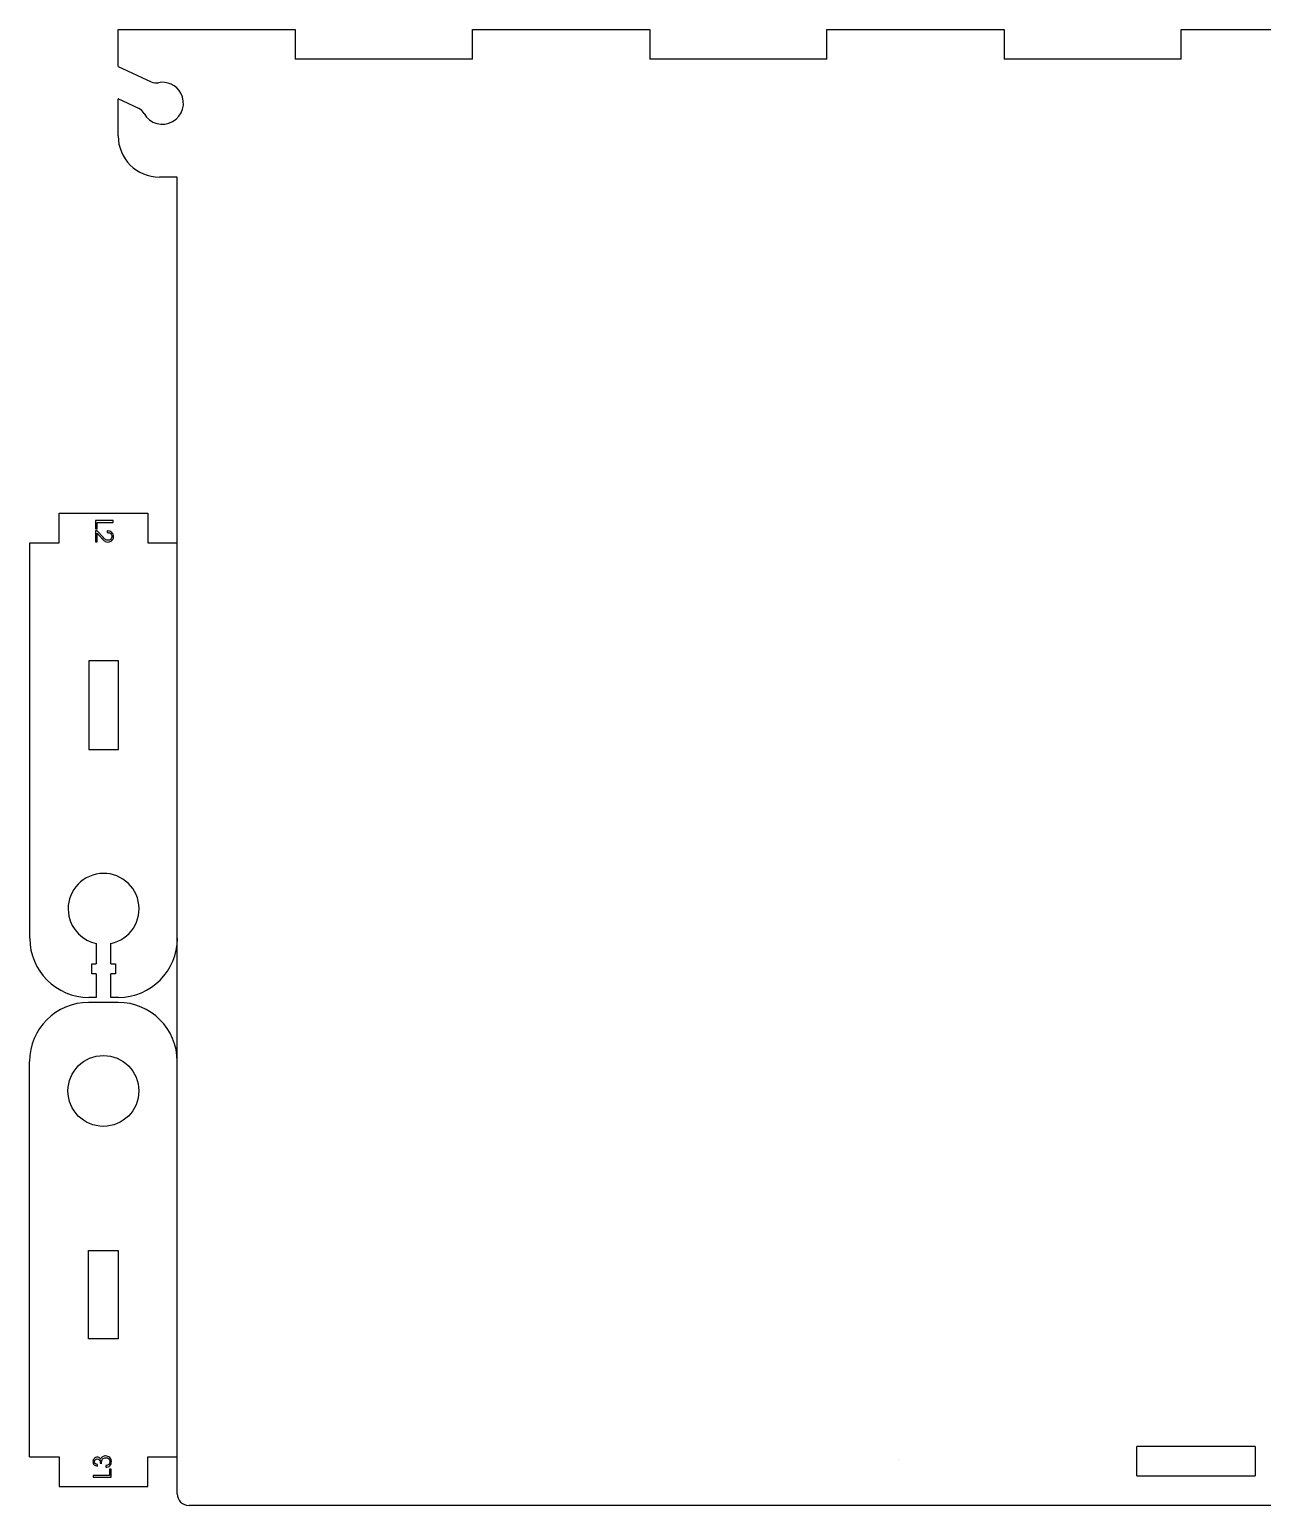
# Model space of a CAD drawing. Extents: x -455 to 382, y -289 to 302.
# Drawn here: x -445.2 to -236.5, y 52.4 to 302.4 of the extents above; entities that cross this region are included whole.
import ezdxf

# ---------------------------------------------------------------- set-up
doc = ezdxf.new("R2010")
doc.units = 0
doc.header["$MEASUREMENT"] = 0
doc.layers.add('EBENE_2', color=7, linetype='CONTINUOUS')

msp = doc.modelspace()

# ---------------------------------------------------------------- linework, layer by layer
at = {"layer": 'EBENE_2', "color": 1}
for points in [[(-430.2384, 302.425), (-430.2384, 302.425), (-400.2402, 302.425), (-400.2402, 302.425)], [(-430.2384, 296.1812), (-430.2384, 296.1812), (-430.2384, 302.425), (-430.2384, 302.425)], [(-400.2402, 302.425), (-400.2402, 302.425), (-400.2402, 297.4252), (-400.2402, 297.4252)], [(-370.2418, 302.425), (-370.2418, 302.425), (-340.2435, 302.425), (-340.2435, 302.425)], [(-370.2418, 297.4252), (-370.2418, 297.4252), (-370.2418, 302.425), (-370.2418, 302.425)], [(-340.2435, 302.425), (-340.2435, 302.425), (-340.2435, 297.4252), (-340.2435, 297.4252)], [(-310.2453, 302.425), (-310.2453, 302.425), (-280.2469, 302.425), (-280.2469, 302.425)], [(-310.2453, 297.4252), (-310.2453, 297.4252), (-310.2453, 302.425), (-310.2453, 302.425)], [(-280.2469, 302.425), (-280.2469, 302.425), (-280.2469, 297.4252), (-280.2469, 297.4252)], [(-250.2486, 302.425), (-250.2486, 302.425), (-220.2504, 302.425), (-220.2504, 302.425)], [(-250.2486, 297.4252), (-250.2486, 297.4252), (-250.2486, 302.425), (-250.2486, 302.425)], [(-430.2384, 296.1812), (-430.2384, 296.1812), (-424.6263, 293.5639), (-424.6263, 293.5639)], [(-370.2418, 297.4252), (-370.2418, 297.4252), (-400.2402, 297.4252), (-400.2402, 297.4252)], [(-310.2453, 297.4252), (-310.2453, 297.4252), (-340.2435, 297.4252), (-340.2435, 297.4252)], [(-250.2486, 297.4252), (-250.2486, 297.4252), (-280.2469, 297.4252), (-280.2469, 297.4252)], [(-424.6263, 293.5639), (-424.3126, 293.3948), (-423.7513, 293.3248), (-423.4056, 293.4123)], [(-426.7394, 289.0329), (-426.7394, 289.0329), (-430.2384, 290.6645), (-430.2384, 290.6645)], [(-430.2384, 284.4261), (-430.2384, 284.4261), (-430.2384, 290.6645), (-430.2384, 290.6645)], [(-425.8383, 288.1951), (-425.9937, 288.5162), (-426.408, 288.9013), (-426.7392, 289.0329)], [(-420.239, 277.4264), (-420.239, 277.4264), (-423.2388, 277.4264), (-423.2388, 277.4264)], [(-420.239, 54.439), (-420.239, 54.439), (-420.239, 277.4264), (-420.239, 277.4264)], [(-440.1988, 215.4979), (-440.1988, 215.4979), (-440.1988, 220.4974), (-440.1988, 220.4974)], [(-440.1988, 220.4974), (-440.1988, 220.4974), (-425.1995, 220.4974), (-425.1995, 220.4974)], [(-425.1995, 220.4974), (-425.1995, 220.4974), (-425.1995, 215.4979), (-425.1995, 215.4979)], [(-445.1983, 215.4979), (-445.1983, 215.4979), (-440.1988, 215.4979), (-440.1988, 215.4979)], [(-445.1983, 148.502), (-445.1983, 148.502), (-445.1983, 215.4979), (-445.1983, 215.4979)], [(-425.1995, 215.4979), (-425.1995, 215.4979), (-420.1996, 215.4979), (-420.1996, 215.4979)], [(-435.1992, 195.4991), (-435.1992, 195.4991), (-435.1992, 180.4998), (-435.1992, 180.4998)], [(-430.1994, 195.4991), (-430.1994, 195.4991), (-435.1992, 195.4991), (-435.1992, 195.4991)], [(-430.1994, 180.4998), (-430.1994, 180.4998), (-430.1994, 195.4991), (-430.1994, 195.4991)], [(-435.1992, 180.4998), (-435.1992, 180.4998), (-430.1994, 180.4998), (-430.1994, 180.4998)], [(-433.949, 147.6338), (-433.949, 147.6338), (-433.949, 144.2025), (-433.949, 144.2025)], [(-431.4493, 144.2025), (-431.4493, 144.2025), (-431.4493, 147.6338), (-431.4493, 147.6338)], [(-434.699, 142.502), (-434.699, 142.502), (-434.699, 144.2025), (-434.699, 144.2025)], [(-434.699, 144.2025), (-434.699, 144.2025), (-433.949, 144.2025), (-433.949, 144.2025)], [(-433.949, 142.502), (-433.949, 142.502), (-434.699, 142.502), (-434.699, 142.502)], [(-433.949, 142.502), (-433.949, 142.502), (-433.949, 138.5022), (-433.949, 138.5022)], [(-431.4493, 144.2025), (-431.4493, 144.2025), (-430.6993, 144.2025), (-430.6993, 144.2025)], [(-431.4493, 138.5022), (-431.4493, 138.5022), (-431.4493, 142.502), (-431.4493, 142.502)], [(-430.6993, 142.502), (-430.6993, 142.502), (-431.4493, 142.502), (-431.4493, 142.502)], [(-430.6993, 144.2025), (-430.6993, 144.2025), (-430.6993, 142.502), (-430.6993, 142.502)], [(-435.2367, 137.6478), (-440.7588, 137.6478), (-445.236, 133.1713), (-445.236, 127.6481)], [(-430.2368, 137.6478), (-430.2368, 137.6478), (-435.2367, 137.6478), (-435.2367, 137.6478)], [(-433.949, 138.5022), (-433.949, 138.5022), (-435.1992, 138.5022), (-435.1992, 138.5022)], [(-430.1994, 138.5022), (-430.1994, 138.5022), (-431.4493, 138.5022), (-431.4493, 138.5022)], [(-445.2409, 60.652), (-445.2409, 60.652), (-445.2409, 127.6481), (-445.2409, 127.6481)], [(-435.2367, 95.65), (-435.2367, 95.65), (-430.2368, 95.65), (-430.2368, 95.65)], [(-435.2367, 80.6507), (-435.2367, 80.6507), (-435.2367, 95.65), (-435.2367, 95.65)], [(-430.2368, 95.65), (-430.2368, 95.65), (-430.2368, 80.6507), (-430.2368, 80.6507)], [(-430.2368, 80.6507), (-430.2368, 80.6507), (-435.2367, 80.6507), (-435.2367, 80.6507)], [(-445.236, 60.652), (-445.236, 60.652), (-440.2362, 60.652), (-440.2362, 60.652)], [(-440.2362, 60.652), (-440.2362, 60.652), (-440.2362, 55.6526), (-440.2362, 55.6526)], [(-425.2369, 55.6526), (-425.2369, 55.6526), (-425.2369, 60.652), (-425.2369, 60.652)], [(-425.2369, 60.652), (-425.2369, 60.652), (-420.237, 60.652), (-420.237, 60.652)], [(-298.0565, 60.2161), (-298.0565, 60.2161), (-298.0565, 60.2161), (-298.0565, 60.2161)], [(-237.7492, 62.4385), (-237.7492, 62.4385), (-257.7482, 62.4385), (-257.7482, 62.4385)], [(-257.7482, 57.4386), (-257.7482, 57.4386), (-257.7482, 62.4385), (-257.7482, 62.4385)], [(-237.7492, 62.4385), (-237.7492, 62.4385), (-237.7492, 57.4386), (-237.7492, 57.4386)], [(-440.2362, 55.6526), (-440.2362, 55.6526), (-425.2369, 55.6526), (-425.2369, 55.6526)], [(-257.7482, 57.4386), (-257.7482, 57.4386), (-237.7492, 57.4386), (-237.7492, 57.4386)], [(-220.2504, 52.4391), (-220.2504, 52.4391), (-418.2391, 52.4391), (-418.2391, 52.4391)]]:
    msp.add_open_spline(points, degree=3, dxfattribs=at)
for points, knots in [([(-425.8383, 288.1951), (-424.8826, 286.4835), (-422.7202, 285.8703), (-421.0085, 286.8263), (-421.0085, 286.8263), (-419.2966, 287.782), (-418.6837, 289.9445), (-419.6394, 291.656), (-419.6394, 291.656), (-420.307, 292.9555), (-421.981, 293.7362), (-423.4056, 293.4123)], [0, 0, 0, 0, 0.33333333, 0.33333333, 0.33333333, 0.33333333, 0.66666667, 0.66666667, 0.66666667, 0.66666667, 1, 1, 1, 1]), ([(-430.2384, 284.4261), (-430.2384, 280.56), (-427.1046, 277.4264), (-423.2388, 277.4264), (-423.2388, 277.4264), (-423.2388, 277.4264), (-423.2388, 277.4264), (-423.2388, 277.4264)], [0, 0, 0, 0, 0.5, 0.5, 0.5, 0.5, 1, 1, 1, 1]), ([(-431.4493, 147.6338), (-428.2081, 148.3242), (-426.1407, 151.5109), (-426.8308, 154.7514), (-426.8308, 154.7514), (-427.5212, 157.9925), (-430.7079, 160.0603), (-433.949, 159.3699), (-433.949, 159.3699), (-437.1902, 158.6795), (-439.2576, 155.4927), (-438.5672, 152.2516), (-438.5672, 152.2516), (-438.1972, 150.0591), (-436.1415, 148.0038), (-433.949, 147.6338)], [0, 0, 0, 0, 0.25, 0.25, 0.25, 0.25, 0.5, 0.5, 0.5, 0.5, 0.75, 0.75, 0.75, 0.75, 1, 1, 1, 1]), ([(-445.1983, 148.502), (-445.1983, 142.9795), (-440.7214, 138.5022), (-435.1989, 138.5022), (-435.1989, 138.5022), (-435.1989, 138.5022), (-435.1989, 138.5022), (-435.1989, 138.5022)], [0, 0, 0, 0, 0.5, 0.5, 0.5, 0.5, 1, 1, 1, 1]), ([(-430.1994, 138.5022), (-424.6769, 138.5022), (-420.1996, 142.9788), (-420.1996, 148.502), (-420.1996, 148.502), (-420.1996, 148.502), (-420.1996, 148.502), (-420.1996, 148.502)], [0, 0, 0, 0, 0.5, 0.5, 0.5, 0.5, 1, 1, 1, 1]), ([(-420.237, 127.6481), (-420.237, 133.1706), (-424.7139, 137.6478), (-430.2364, 137.6478), (-430.2364, 137.6478), (-430.2364, 137.6478), (-430.2364, 137.6478), (-430.2364, 137.6478)], [0, 0, 0, 0, 0.5, 0.5, 0.5, 0.5, 1, 1, 1, 1]), ([(-432.7365, 116.6486), (-429.4227, 116.6486), (-426.7366, 119.3351), (-426.7366, 122.6486), (-426.7366, 122.6486), (-426.7366, 125.962), (-429.4227, 128.6478), (-432.7365, 128.6478), (-432.7365, 128.6478), (-436.0504, 128.6478), (-438.7365, 125.962), (-438.7365, 122.6486), (-438.7365, 122.6486), (-438.7365, 119.3351), (-436.05, 116.6486), (-432.7365, 116.6486), (-432.7365, 116.6486), (-432.7365, 116.6486), (-432.7365, 116.6486), (-432.7365, 116.6486), (-432.7365, 116.6486), (-432.7365, 116.6486), (-432.7365, 116.6486), (-432.7365, 116.6486)], [0, 0, 0, 0, 0.16666667, 0.16666667, 0.16666667, 0.16666667, 0.33333333, 0.33333333, 0.33333333, 0.33333333, 0.5, 0.5, 0.5, 0.5, 0.66666667, 0.66666667, 0.66666667, 0.66666667, 0.83333333, 0.83333333, 0.83333333, 0.83333333, 1, 1, 1, 1]), ([(-420.239, 54.439), (-420.239, 53.3345), (-419.3436, 52.4391), (-418.2391, 52.4391), (-418.2391, 52.4391), (-418.2391, 52.4391), (-418.2391, 52.4391), (-418.2391, 52.4391)], [0, 0, 0, 0, 0.5, 0.5, 0.5, 0.5, 1, 1, 1, 1])]:
    msp.add_open_spline(points, degree=3, knots=knots, dxfattribs=at)
at = {"layer": 'EBENE_2'}
for points, knots in [([(-434.0947, 217.8834), (-434.0947, 217.8834), (-434.0947, 219.2395), (-434.0947, 219.2395), (-434.0947, 219.2395), (-434.0947, 219.2395), (-431.0848, 219.2395), (-431.0848, 219.2395), (-431.0848, 219.2395), (-431.0848, 219.2395), (-431.0848, 218.9418), (-431.0848, 218.9418), (-431.0848, 218.9418), (-431.0848, 218.9418), (-433.8033, 218.9418), (-433.8033, 218.9418), (-433.8033, 218.9418), (-433.8033, 218.9418), (-433.8033, 217.8834), (-433.8033, 217.8834), (-433.8033, 217.8834), (-433.8033, 217.8834), (-434.0947, 217.8834), (-434.0947, 217.8834)], [0, 0, 0, 0, 0.16666667, 0.16666667, 0.16666667, 0.16666667, 0.33333333, 0.33333333, 0.33333333, 0.33333333, 0.5, 0.5, 0.5, 0.5, 0.66666667, 0.66666667, 0.66666667, 0.66666667, 0.83333333, 0.83333333, 0.83333333, 0.83333333, 1, 1, 1, 1]), ([(-434.0947, 215.6328), (-434.0947, 215.6328), (-434.0947, 217.4989), (-434.0947, 217.4989), (-434.0947, 217.4989), (-434.0947, 217.4989), (-433.8033, 217.4989), (-433.8033, 217.4989), (-433.8033, 217.4989), (-433.8033, 217.4989), (-432.7908, 216.4321), (-432.7908, 216.4321), (-432.7908, 216.4321), (-432.5912, 216.2212), (-432.4331, 216.0822), (-432.3174, 216.0138), (-432.3174, 216.0138), (-432.2017, 215.9453), (-432.0818, 215.9114), (-431.9576, 215.9114), (-431.9576, 215.9114), (-431.7692, 215.9114), (-431.6112, 215.9728), (-431.4835, 216.0963), (-431.4835, 216.0963), (-431.3558, 216.2198), (-431.2923, 216.3764), (-431.2923, 216.5669), (-431.2923, 216.5669), (-431.2923, 216.7623), (-431.3572, 216.919), (-431.4877, 217.0361), (-431.4877, 217.0361), (-431.6182, 217.1532), (-431.7911, 217.2118), (-432.0077, 217.2118), (-432.0077, 217.2118), (-432.0183, 217.2118), (-432.0331, 217.2111), (-432.0507, 217.2097), (-432.0507, 217.2097), (-432.0691, 217.2082), (-432.0825, 217.2075), (-432.0923, 217.2075), (-432.0923, 217.2075), (-432.0923, 217.2075), (-432.0923, 217.4989), (-432.0923, 217.4989), (-432.0923, 217.4989), (-432.0923, 217.4989), (-432.0472, 217.4989), (-432.0472, 217.4989), (-432.0472, 217.4989), (-431.7438, 217.4989), (-431.4969, 217.41), (-431.3064, 217.2315), (-431.3064, 217.2315), (-431.1166, 217.053), (-431.0213, 216.823), (-431.0213, 216.5422), (-431.0213, 216.5422), (-431.0213, 216.2868), (-431.113, 216.0702), (-431.2972, 215.8917), (-431.2972, 215.8917), (-431.4813, 215.7132), (-431.7085, 215.6243), (-431.978, 215.6243), (-431.978, 215.6243), (-432.134, 215.6243), (-432.2836, 215.6617), (-432.4261, 215.7372), (-432.4261, 215.7372), (-432.5686, 215.812), (-432.7153, 215.9305), (-432.867, 216.0935), (-432.867, 216.0935), (-432.867, 216.0935), (-433.8033, 217.1081), (-433.8033, 217.1081), (-433.8033, 217.1081), (-433.8033, 217.1081), (-433.8033, 215.6328), (-433.8033, 215.6328), (-433.8033, 215.6328), (-433.8033, 215.6328), (-434.0947, 215.6328), (-434.0947, 215.6328)], [0, 0, 0, 0, 0.04545455, 0.04545455, 0.04545455, 0.04545455, 0.09090909, 0.09090909, 0.09090909, 0.09090909, 0.13636364, 0.13636364, 0.13636364, 0.13636364, 0.18181818, 0.18181818, 0.18181818, 0.18181818, 0.22727273, 0.22727273, 0.22727273, 0.22727273, 0.27272727, 0.27272727, 0.27272727, 0.27272727, 0.31818182, 0.31818182, 0.31818182, 0.31818182, 0.36363636, 0.36363636, 0.36363636, 0.36363636, 0.40909091, 0.40909091, 0.40909091, 0.40909091, 0.45454545, 0.45454545, 0.45454545, 0.45454545, 0.5, 0.5, 0.5, 0.5, 0.54545455, 0.54545455, 0.54545455, 0.54545455, 0.59090909, 0.59090909, 0.59090909, 0.59090909, 0.63636364, 0.63636364, 0.63636364, 0.63636364, 0.68181818, 0.68181818, 0.68181818, 0.68181818, 0.72727273, 0.72727273, 0.72727273, 0.72727273, 0.77272727, 0.77272727, 0.77272727, 0.77272727, 0.81818182, 0.81818182, 0.81818182, 0.81818182, 0.86363636, 0.86363636, 0.86363636, 0.86363636, 0.90909091, 0.90909091, 0.90909091, 0.90909091, 0.95454545, 0.95454545, 0.95454545, 0.95454545, 1, 1, 1, 1]), ([(-432.3493, 59.2085), (-432.3493, 59.2085), (-432.3246, 59.2085), (-432.3246, 59.2085), (-432.3246, 59.2085), (-432.1256, 59.2085), (-431.9612, 59.2699), (-431.83, 59.3934), (-431.83, 59.3934), (-431.6995, 59.5169), (-431.6339, 59.6693), (-431.6339, 59.8513), (-431.6339, 59.8513), (-431.6339, 60.0481), (-431.6988, 60.2104), (-431.8293, 60.3381), (-431.8293, 60.3381), (-431.9598, 60.4658), (-432.1256, 60.5293), (-432.3288, 60.5293), (-432.3288, 60.5293), (-432.5588, 60.5293), (-432.7338, 60.4616), (-432.8531, 60.3268), (-432.8531, 60.3268), (-432.9723, 60.1921), (-433.0316, 59.9938), (-433.0316, 59.7335), (-433.0316, 59.7335), (-433.0316, 59.6968), (-433.0316, 59.6678), (-433.0308, 59.6481), (-433.0308, 59.6481), (-433.0301, 59.6276), (-433.0287, 59.6107), (-433.0273, 59.5952), (-433.0273, 59.5952), (-433.0273, 59.5952), (-433.2778, 59.5952), (-433.2778, 59.5952), (-433.2778, 59.5952), (-433.2764, 59.6107), (-433.275, 59.6269), (-433.2743, 59.6446), (-433.2743, 59.6446), (-433.2736, 59.6629), (-433.2736, 59.6897), (-433.2736, 59.7257), (-433.2736, 59.7257), (-433.2736, 59.924), (-433.3145, 60.0728), (-433.3963, 60.173), (-433.3963, 60.173), (-433.4789, 60.2725), (-433.6009, 60.3226), (-433.7632, 60.3226), (-433.7632, 60.3226), (-433.9043, 60.3226), (-434.02, 60.2796), (-434.111, 60.1942), (-434.111, 60.1942), (-434.2021, 60.1088), (-434.2472, 60.0016), (-434.2472, 59.8725), (-434.2472, 59.8725), (-434.2472, 59.725), (-434.2028, 59.6093), (-434.1139, 59.5253), (-434.1139, 59.5253), (-434.025, 59.4407), (-433.9008, 59.3976), (-433.7406, 59.3948), (-433.7406, 59.3948), (-433.7406, 59.3948), (-433.7406, 59.1196), (-433.7406, 59.1196), (-433.7406, 59.1196), (-433.9749, 59.1323), (-434.1611, 59.2071), (-434.2987, 59.3447), (-434.2987, 59.3447), (-434.4363, 59.483), (-434.5054, 59.6636), (-434.5054, 59.8866), (-434.5054, 59.8866), (-434.5054, 60.0919), (-434.4321, 60.2669), (-434.2853, 60.4108), (-434.2853, 60.4108), (-434.1386, 60.5547), (-433.9643, 60.6267), (-433.7632, 60.6267), (-433.7632, 60.6267), (-433.6433, 60.6267), (-433.5388, 60.6034), (-433.4499, 60.5575), (-433.4499, 60.5575), (-433.361, 60.511), (-433.2799, 60.4369), (-433.2051, 60.3353), (-433.2051, 60.3353), (-433.1183, 60.499), (-433.0047, 60.6225), (-432.8629, 60.705), (-432.8629, 60.705), (-432.7218, 60.7876), (-432.5532, 60.8292), (-432.3578, 60.8292), (-432.3578, 60.8292), (-432.0805, 60.8292), (-431.8476, 60.7382), (-431.6586, 60.5554), (-431.6586, 60.5554), (-431.4702, 60.3727), (-431.3756, 60.1434), (-431.3756, 59.8682), (-431.3756, 59.8682), (-431.3756, 59.574), (-431.4624, 59.3419), (-431.636, 59.1711), (-431.636, 59.1711), (-431.8095, 59.0004), (-432.0473, 58.9129), (-432.3493, 58.9087), (-432.3493, 58.9087), (-432.3493, 58.9087), (-432.3493, 59.2085), (-432.3493, 59.2085)], [0, 0, 0, 0, 0.03125, 0.03125, 0.03125, 0.03125, 0.0625, 0.0625, 0.0625, 0.0625, 0.09375, 0.09375, 0.09375, 0.09375, 0.125, 0.125, 0.125, 0.125, 0.15625, 0.15625, 0.15625, 0.15625, 0.1875, 0.1875, 0.1875, 0.1875, 0.21875, 0.21875, 0.21875, 0.21875, 0.25, 0.25, 0.25, 0.25, 0.28125, 0.28125, 0.28125, 0.28125, 0.3125, 0.3125, 0.3125, 0.3125, 0.34375, 0.34375, 0.34375, 0.34375, 0.375, 0.375, 0.375, 0.375, 0.40625, 0.40625, 0.40625, 0.40625, 0.4375, 0.4375, 0.4375, 0.4375, 0.46875, 0.46875, 0.46875, 0.46875, 0.5, 0.5, 0.5, 0.5, 0.53125, 0.53125, 0.53125, 0.53125, 0.5625, 0.5625, 0.5625, 0.5625, 0.59375, 0.59375, 0.59375, 0.59375, 0.625, 0.625, 0.625, 0.625, 0.65625, 0.65625, 0.65625, 0.65625, 0.6875, 0.6875, 0.6875, 0.6875, 0.71875, 0.71875, 0.71875, 0.71875, 0.75, 0.75, 0.75, 0.75, 0.78125, 0.78125, 0.78125, 0.78125, 0.8125, 0.8125, 0.8125, 0.8125, 0.84375, 0.84375, 0.84375, 0.84375, 0.875, 0.875, 0.875, 0.875, 0.90625, 0.90625, 0.90625, 0.90625, 0.9375, 0.9375, 0.9375, 0.9375, 0.96875, 0.96875, 0.96875, 0.96875, 1, 1, 1, 1]), ([(-431.4356, 58.5743), (-431.4356, 58.5743), (-431.4356, 57.2182), (-431.4356, 57.2182), (-431.4356, 57.2182), (-431.4356, 57.2182), (-434.4455, 57.2182), (-434.4455, 57.2182), (-434.4455, 57.2182), (-434.4455, 57.2182), (-434.4455, 57.5159), (-434.4455, 57.5159), (-434.4455, 57.5159), (-434.4455, 57.5159), (-431.727, 57.5159), (-431.727, 57.5159), (-431.727, 57.5159), (-431.727, 57.5159), (-431.727, 58.5743), (-431.727, 58.5743), (-431.727, 58.5743), (-431.727, 58.5743), (-431.4356, 58.5743), (-431.4356, 58.5743)], [0, 0, 0, 0, 0.16666667, 0.16666667, 0.16666667, 0.16666667, 0.33333333, 0.33333333, 0.33333333, 0.33333333, 0.5, 0.5, 0.5, 0.5, 0.66666667, 0.66666667, 0.66666667, 0.66666667, 0.83333333, 0.83333333, 0.83333333, 0.83333333, 1, 1, 1, 1])]:
    msp.add_open_spline(points, degree=3, knots=knots, dxfattribs=at)

doc.saveas('drawing.dxf')
